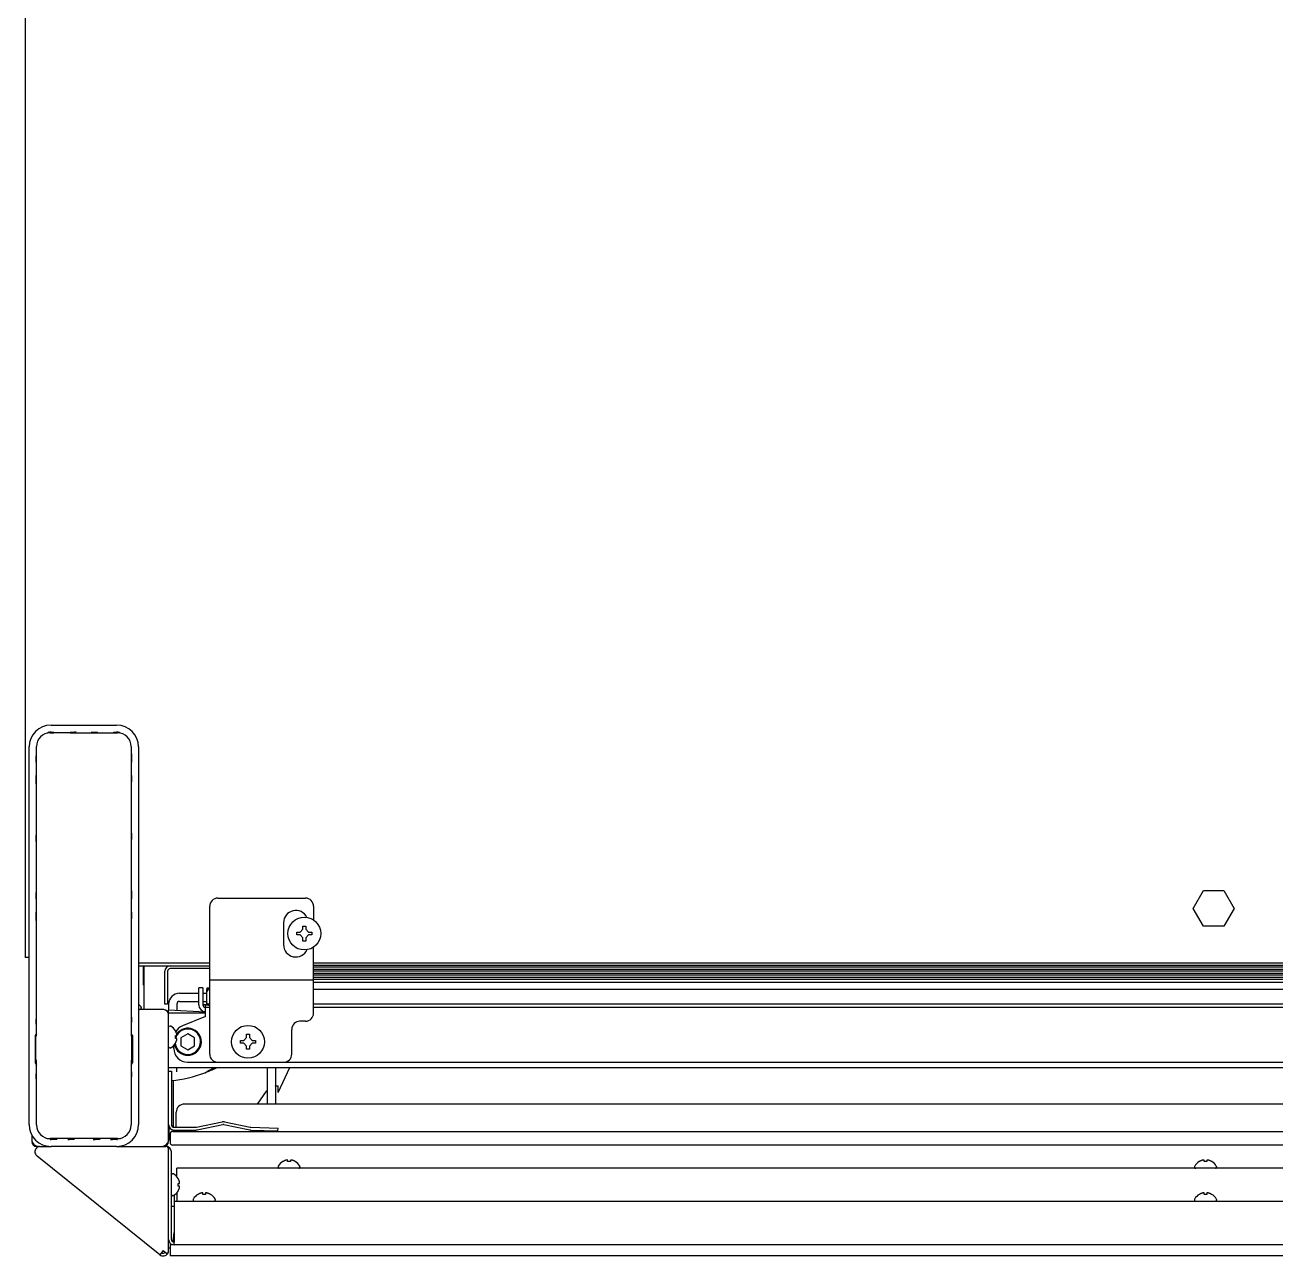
# Model space of a CAD drawing. Header units: millimetres. Extents: x 2355 to 9028, y 2010 to 7655.
# Drawn here: x 5882.7 to 6340, y 2030.2 to 2480.1 of the extents above; entities that cross this region are included whole.
import ezdxf

# ---------------------------------------------------------------- set-up
doc = ezdxf.new("R2010")
doc.units = ezdxf.units.MM
doc.header["$LTSCALE"] = 739.2
doc.layers.get('0').update_dxf_attribs({"linetype": 'CONTINUOUS'})
for name, color, linetype in [('ASSI', 7, 'CONTINUOUS'), ('CURVE', 7, 'CONTINUOUS'), ('GEOM', 7, 'CONTINUOUS')]:
    doc.layers.add(name, color=color, linetype=linetype)

msp = doc.modelspace()

# ---------------------------------------------------------------- linework, layer by layer
at = {"color": 7, "linetype": 'Continuous'}
for p, q in [((5892.22, 2221.71), (5893.22, 2221.71)), ((5892.89, 2221.71), (5892.89, 2221.41)), ((5893.22, 2221.71), (5893.22, 2221.43)), ((5899.22, 2221.43), (5899.22, 2221.71)), ((5899.22, 2221.71), (5900.78, 2221.71)), ((5899.56, 2221.71), (5899.56, 2221.41)), ((5907.67, 2221.71), (5909.22, 2221.71)), ((5908.89, 2221.71), (5908.89, 2221.41)), ((5909.22, 2221.43), (5909.22, 2221.71)), ((5909.22, 2221.43), (5915.22, 2221.43)), ((5915.22, 2221.43), (5915.22, 2221.71)), ((5915.22, 2221.71), (5916.22, 2221.71)), ((5915.56, 2221.71), (5915.56, 2221.41)), ((5886.78, 2210.67), (5886.78, 2213.05)), ((5921.66, 2213.05), (5921.66, 2210.67)), ((5886.78, 2203.5), (5886.78, 2205.88)), ((5921.66, 2205.88), (5921.66, 2203.5)), ((5886.78, 2182.47), (5886.78, 2184.08)), ((5921.66, 2184.08), (5921.66, 2182.47)), ((5886.78, 2160.67), (5886.78, 2163.05)), ((5921.66, 2163.05), (5921.66, 2160.67)), ((5886.78, 2153.5), (5886.78, 2155.88)), ((5921.66, 2155.88), (5921.66, 2153.5)), ((5983.26, 2148.58), (5984.32, 2149.64)), ((5984.32, 2150.83), (5985.32, 2150.83)), ((5984.32, 2149.64), (5984.32, 2150.83)), ((5985.32, 2150.83), (5985.32, 2149.64)), ((5985.32, 2149.64), (5986.38, 2148.58)), ((5982.07, 2148.58), (5983.26, 2148.58)), ((5982.07, 2147.58), (5982.07, 2148.58)), ((5983.26, 2147.58), (5982.07, 2147.58)), ((5984.32, 2146.52), (5983.26, 2147.58)), ((5984.32, 2145.33), (5984.32, 2146.52)), ((5985.32, 2145.33), (5984.32, 2145.33)), ((5986.38, 2147.58), (5985.32, 2146.52)), ((5985.32, 2146.52), (5985.32, 2145.33)), ((5986.38, 2148.58), (5987.57, 2148.58)), ((5987.57, 2147.58), (5986.38, 2147.58)), ((5987.57, 2148.58), (5987.57, 2147.58)), ((5988.22, 2136.55), (6679.61, 2136.55)), ((5988.22, 2135.93), (6679.69, 2135.93)), ((5988.22, 2135.06), (6680.59, 2135.06)), ((5988.22, 2134.45), (6679.5, 2134.45)), ((5988.22, 2133.57), (6680.4, 2133.57)), ((5988.22, 2132.96), (6679.31, 2132.96)), ((5988.22, 2132.09), (6680.21, 2132.09)), ((5988.22, 2131.47), (6679.12, 2131.47)), ((5988.22, 2130.28), (6681.47, 2130.28)), ((5925.22, 2120.78), (5925.22, 2121.07)), ((5935.12, 2119.08), (5948.72, 2119.08)), ((5935.22, 2072.08), (5935.22, 2118.48)), ((5886.78, 2115.72), (5886.78, 2116.83)), ((5921.66, 2116.83), (5921.66, 2115.72)), ((5937.67, 2112.58), (5937.7, 2112.58)), ((5937.67, 2110.78), (5938.22, 2110.78)), ((5938.22, 2109.78), (5937.67, 2109.78)), ((5937.7, 2107.98), (5937.67, 2107.98)), ((5938.23, 2109.71), (5938.22, 2109.78)), ((5938.23, 2110.85), (5938.23, 2110.87)), ((5961.47, 2109.03), (5962.66, 2109.03)), ((5961.47, 2108.03), (5961.47, 2109.03)), ((5962.66, 2108.03), (5961.47, 2108.03)), ((5962.66, 2109.03), (5963.72, 2110.09)), ((5963.72, 2106.97), (5962.66, 2108.03)), ((5963.72, 2111.28), (5964.72, 2111.28)), ((5963.72, 2110.09), (5963.72, 2111.28)), ((5964.72, 2111.28), (5964.72, 2110.09)), ((5964.72, 2110.09), (5965.78, 2109.03)), ((5965.78, 2108.03), (5964.72, 2106.97)), ((5965.78, 2109.03), (5966.97, 2109.03)), ((5966.97, 2108.03), (5965.78, 2108.03)), ((5966.97, 2109.03), (5966.97, 2108.03)), ((5963.72, 2105.78), (5963.72, 2106.97)), ((5964.72, 2105.78), (5963.72, 2105.78)), ((5964.72, 2106.97), (5964.72, 2105.78)), ((5935.22, 2099.08), (6693.22, 2099.08)), ((5886.78, 2095.72), (5886.78, 2096.83)), ((5921.66, 2096.83), (5921.66, 2095.72)), ((5935.22, 2097.78), (5936.22, 2097.78)), ((5948.43, 2097.2), (5948.51, 2097.24)), ((5948.51, 2097.24), (5949.48, 2097.78)), ((5949.48, 2097.78), (5949.51, 2097.79)), ((5949.51, 2097.79), (5949.52, 2097.8)), ((5949.51, 2097.79), (5949.51, 2097.79)), ((5949.51, 2097.79), (5949.51, 2097.79)), ((5949.54, 2097.74), (5949.62, 2097.78)), ((5949.54, 2097.74), (5949.59, 2097.65)), ((5949.7, 2097.71), (5949.59, 2097.65)), ((5949.59, 2097.65), (5949.59, 2097.65)), ((5949.62, 2097.78), (5949.8, 2097.88)), ((5937.22, 2076.28), (5941.22, 2076.28)), ((5965.19, 2076.28), (5975.19, 2075.94)), ((5975.19, 2075.94), (5975.22, 2076.94)), ((5885.22, 2072.78), (5885.22, 2072.08)), ((5893.78, 2072.84), (5892.66, 2072.84)), ((5900.13, 2072.84), (5899.02, 2072.84)), ((5909.43, 2072.84), (5908.32, 2072.84)), ((5915.78, 2072.84), (5914.67, 2072.84)), ((5887.02, 2070.28), (5887.72, 2070.28)), ((5976.92, 2064.72), (5976.92, 2064.75)), ((5978.29, 2065.28), (5978.22, 2065.27)), ((5978.72, 2064.72), (5978.72, 2065.27)), ((5979.72, 2065.27), (5979.72, 2064.72)), ((5980.15, 2065.28), (5980.13, 2065.28)), ((5981.52, 2064.75), (5981.52, 2064.72)), ((6311.92, 2064.72), (6311.92, 2064.75)), ((6313.29, 2065.28), (6313.22, 2065.27)), ((6313.72, 2064.72), (6313.72, 2065.27)), ((6314.72, 2065.27), (6314.72, 2064.72)), ((6315.15, 2065.28), (6315.13, 2065.28)), ((6316.52, 2064.75), (6316.52, 2064.72)), ((5938.67, 2058.58), (5938.7, 2058.58)), ((5938.67, 2056.78), (5939.22, 2056.78)), ((5939.22, 2055.78), (5938.67, 2055.78)), ((5938.7, 2053.98), (5938.67, 2053.98)), ((5939.23, 2055.71), (5939.22, 2055.78)), ((5939.23, 2056.85), (5939.23, 2056.87)), ((5947.29, 2053.28), (5947.22, 2053.27)), ((5947.72, 2052.72), (5947.72, 2053.27)), ((5948.72, 2053.27), (5948.72, 2052.72)), ((5949.15, 2053.28), (5949.13, 2053.28)), ((6313.29, 2053.28), (6313.22, 2053.27)), ((6313.72, 2052.72), (6313.72, 2053.27)), ((6314.72, 2053.27), (6314.72, 2052.72)), ((6315.15, 2053.28), (6315.13, 2053.28)), ((5945.92, 2052.72), (5945.92, 2052.75)), ((5950.52, 2052.75), (5950.52, 2052.72)), ((6311.92, 2052.72), (6311.92, 2052.75)), ((6316.52, 2052.75), (6316.52, 2052.72))]:
    msp.add_line(p, q, dxfattribs=at)
at = {"linetype": 'Continuous'}
for p, q in [((5936.22, 2097.78), (5936.22, 2078.28)), ((5937.22, 2077.28), (5941.22, 2077.28)), ((5965.23, 2077.28), (5975.22, 2076.94))]:
    msp.add_line(p, q, dxfattribs=at)
at = {"color": 7, "linetype": 'Continuous'}
for centre in [(5984.82, 2148.08), (5964.22, 2108.53)]:
    msp.add_circle(centre, 6, dxfattribs=at)
for centre, radius, start, end in [((5901.75, 2212.88), 13.68, 140.9836, 141.9484), ((5901.93, 2212.73), 13.92, 140.3505, 140.976), ((5892.22, 2216.28), 5.44, 90, 95.3662), ((5900.79, 2194.23), 27.48, 88.5682, 90.0359), ((5916.22, 2216.28), 5.44, 84.6338, 90), ((5906.51, 2212.73), 13.92, 39.024, 39.6495), ((5906.69, 2212.88), 13.68, 38.0516, 39.0164), ((5914.31, 2213.07), 27.53, 178.5693, 180.0355), ((5893.22, 2208.28), 6.37, 177.5262, 182.7291), ((5915.22, 2208.28), 6.37, 357.5262, 2.7291), ((5893.33, 2203.49), 28.33, 358.5903, 0.0146), ((5914.27, 2184.1), 27.48, 178.5682, 180.0359), ((5894.18, 2182.45), 27.48, 358.5682, 0.0359), ((5914.31, 2163.07), 27.53, 178.5694, 180.0354), ((5893.22, 2158.28), 6.37, 177.5262, 182.7291), ((5915.22, 2158.28), 6.37, 357.5262, 2.7291), ((5894.13, 2153.49), 27.53, 358.5694, 0.0354), ((5919.22, 2115.33), 8.45, 46.2253, 53.6806), ((5914.27, 2116.85), 27.48, 178.5682, 180.0359), ((5924.72, 2120.78), 0.5, 270, 360), ((5924.72, 2121.07), 0.5, 0, 46.2253), ((5933.42, 2118.48), 1.8, 0, 89.7245), ((5894.18, 2115.7), 27.48, 358.5682, 0.0359), ((5933.61, 2110.09), 4.75, 28.9687, 31.5341), ((5933.91, 2110.28), 3.79, 352.4013, 7.5987), ((5933.61, 2110.46), 4.75, 328.4659, 331.0313), ((5933.62, 2110.09), 4.75, 28.0074, 28.9684), ((5933.62, 2110.46), 4.75, 331.0316, 331.9926), ((5933.62, 2110.09), 4.75, 26.6813, 28.0074), ((5933.62, 2110.46), 4.75, 331.9926, 333.3187), ((5933.62, 2110.09), 4.74, 25.5402, 26.6812), ((5933.62, 2110.46), 4.74, 333.3188, 334.4598), ((5933.63, 2110.1), 4.74, 24.5722, 25.5402), ((5933.63, 2110.46), 4.74, 334.4598, 335.4278), ((5933.63, 2110.1), 4.73, 23.3175, 24.5722), ((5933.63, 2110.45), 4.73, 335.4278, 336.6825), ((5933.64, 2110.1), 4.73, 22.5474, 23.3174), ((5933.64, 2110.45), 4.73, 336.6826, 337.4526), ((5933.64, 2110.1), 4.72, 21.0025, 22.5476), ((5933.64, 2110.45), 4.72, 337.4524, 338.9975), ((5933.65, 2110.11), 4.72, 20.5181, 21.0023), ((5933.65, 2110.45), 4.72, 338.9977, 339.4819), ((5933.66, 2110.11), 4.7, 18.4656, 20.5187), ((5933.66, 2110.44), 4.7, 339.4813, 341.5344), ((5933.68, 2110.12), 4.68, 17.3773, 18.465), ((5933.68, 2110.44), 4.68, 341.535, 342.6227), ((5933.69, 2110.12), 4.67, 16.3949, 17.3772), ((5933.69, 2110.43), 4.67, 342.6228, 343.6051), ((5933.72, 2110.13), 4.64, 14.3176, 16.3964), ((5933.72, 2110.42), 4.64, 343.6036, 345.6824), ((5936.23, 2111.02), 2.01, 5.1401, 7.2744), ((5936.23, 2111.03), 2.01, 352.7259, 354.7415), ((5936.23, 2109.53), 2.01, 352.7256, 354.8598), ((5936.25, 2111.02), 1.98, 4.2856, 5.1372), ((5936.26, 2111.02), 1.97, 3.0233, 4.286), ((5936.27, 2111.03), 1.96, 1.9964, 3.0228), ((5936.28, 2111.03), 1.95, 0.9261, 1.9964), ((5936.28, 2111.03), 1.95, 358.8459, 0.9258), ((5936.28, 2111.03), 1.96, 357.6233, 358.8455), ((5936.27, 2111.03), 1.96, 356.7841, 357.6235), ((5936.26, 2111.03), 1.97, 355.3984, 356.7833), ((5936.25, 2109.52), 1.98, 4.6009, 5.2558), ((5936.26, 2109.52), 1.97, 3.2166, 4.6016), ((5936.27, 2109.53), 1.96, 2.3765, 3.2159), ((5936.28, 2109.53), 1.95, 1.1544, 2.3767), ((5936.28, 2109.53), 1.95, 359.0741, 1.1541), ((5936.28, 2109.53), 1.95, 358.0037, 359.0738), ((5936.27, 2109.53), 1.96, 356.9771, 358.0037), ((5936.26, 2109.53), 1.97, 355.714, 356.9767), ((5936.25, 2109.53), 1.98, 354.8627, 355.7144), ((5942.22, 2108.53), 5.5, 195.474, 200.7692), ((5759.14, 2442.18), 393.5, 298.9345, 299.3159), ((5931.22, 2143.08), 49, 292.0345, 296.0015), ((5843.16, 2295.79), 224.92, 298.2726, 298.9989), ((5841.68, 2298.6), 227.99, 298.3105, 298.9368), ((5914.27, 2096.85), 27.48, 178.5682, 180.0359), ((5894.18, 2095.7), 27.48, 358.5682, 0.0359), ((5931.22, 2143.08), 49, 275.864, 290.5685), ((5931.22, 2143.08), 48.9, 291.4457, 292.0112), ((5937.22, 2078.28), 2, 180, 270), ((5887.02, 2072.08), 1.8, 180, 270), ((5892.29, 2077.42), 4.58, 265.7145, 269.1103), ((5899, 2100.32), 27.48, 268.5682, 270.0359), ((5908.3, 2100.32), 27.48, 268.5682, 270.0359), ((5914.65, 2100.32), 27.48, 268.5682, 270.0359), ((5916.15, 2077.42), 4.58, 270.8889, 274.2863), ((5933.42, 2072.08), 1.8, 270, 360), ((5979.42, 2060.66), 4.8, 121.3727, 149.6988), ((5979.41, 2060.67), 4.75, 118.9687, 121.5341), ((5979.41, 2060.67), 4.75, 118.0074, 118.9684), ((5979.41, 2060.67), 4.75, 116.6813, 118.0074), ((5979.4, 2060.68), 4.74, 115.5402, 116.6812), ((5979.4, 2060.68), 4.74, 114.5722, 115.5402), ((5979.4, 2060.69), 4.73, 113.3175, 114.5722), ((5979.4, 2060.69), 4.73, 112.5474, 113.3174), ((5979.39, 2060.7), 4.72, 111.0025, 112.5476), ((5979.39, 2060.7), 4.72, 110.5181, 111.0023), ((5979.39, 2060.71), 4.7, 108.4656, 110.5187), ((5979.38, 2060.73), 4.68, 107.3773, 108.465), ((5979.38, 2060.75), 4.67, 106.3949, 107.3772), ((5979.37, 2060.78), 4.64, 104.3176, 106.3964), ((5978.47, 2063.3), 1.98, 94.6009, 95.2558), ((5978.47, 2063.31), 1.97, 93.2166, 94.6016), ((5978.47, 2063.33), 1.96, 92.3765, 93.2159), ((5978.47, 2063.33), 1.95, 91.1544, 92.3767), ((5978.47, 2063.34), 1.95, 89.0741, 91.1541), ((5978.47, 2063.33), 1.95, 88.0037, 89.0738), ((5978.47, 2063.33), 1.96, 86.9771, 88.0037), ((5978.47, 2063.32), 1.97, 85.714, 86.9767), ((5978.47, 2063.31), 1.98, 84.8627, 85.7144), ((5978.47, 2063.28), 2.01, 82.7256, 84.8598), ((5979.22, 2060.96), 3.8, 82.4351, 97.5649), ((5979.98, 2063.28), 2.01, 95.1401, 97.2744), ((5979.97, 2063.31), 1.98, 94.2856, 95.1372), ((5979.97, 2063.32), 1.97, 93.0233, 94.286), ((5979.97, 2063.33), 1.96, 91.9964, 93.0228), ((5979.97, 2063.33), 1.95, 90.9261, 91.9964), ((5979.97, 2063.34), 1.95, 88.8459, 90.9258), ((5979.97, 2063.33), 1.96, 87.6233, 88.8455), ((5979.97, 2063.33), 1.96, 86.7841, 87.6235), ((5979.97, 2063.31), 1.97, 85.3984, 86.7833), ((5979.97, 2063.28), 2.01, 82.7259, 84.7415), ((5979.08, 2060.78), 4.64, 73.6036, 75.6824), ((5979.07, 2060.75), 4.67, 72.6228, 73.6051), ((5979.06, 2060.73), 4.68, 71.535, 72.6227), ((5979.06, 2060.71), 4.7, 69.4813, 71.5344), ((5979.05, 2060.7), 4.72, 68.9977, 69.4819), ((5979.05, 2060.7), 4.72, 67.4524, 68.9975), ((5979.05, 2060.69), 4.73, 66.6826, 67.4526), ((5979.04, 2060.69), 4.73, 65.4278, 66.6825), ((5979.04, 2060.68), 4.74, 64.4598, 65.4278), ((5979.04, 2060.68), 4.74, 63.3188, 64.4598), ((5979.04, 2060.67), 4.75, 61.9926, 63.3187), ((5979.04, 2060.67), 4.75, 61.0316, 61.9926), ((5979.04, 2060.67), 4.75, 58.4659, 61.0313), ((5979.02, 2060.66), 4.8, 30.3012, 58.6273), ((6314.42, 2060.66), 4.8, 121.3727, 149.6988), ((6314.41, 2060.67), 4.75, 118.9687, 121.5341), ((6314.41, 2060.67), 4.75, 118.0074, 118.9684), ((6314.41, 2060.67), 4.75, 116.6813, 118.0074), ((6314.4, 2060.68), 4.74, 115.5402, 116.6812), ((6314.4, 2060.68), 4.74, 114.5722, 115.5402), ((6314.4, 2060.69), 4.73, 113.3175, 114.5722), ((6314.4, 2060.69), 4.73, 112.5474, 113.3174), ((6314.39, 2060.7), 4.72, 111.0025, 112.5476), ((6314.39, 2060.7), 4.72, 110.5181, 111.0023), ((6314.39, 2060.71), 4.7, 108.4656, 110.5187), ((6314.38, 2060.73), 4.68, 107.3773, 108.465), ((6314.38, 2060.75), 4.67, 106.3949, 107.3772), ((6314.37, 2060.78), 4.64, 104.3176, 106.3964), ((6313.47, 2063.3), 1.98, 94.6009, 95.2558), ((6313.47, 2063.31), 1.97, 93.2166, 94.6016), ((6313.47, 2063.33), 1.96, 92.3765, 93.2159), ((6313.47, 2063.33), 1.95, 91.1544, 92.3767), ((6313.47, 2063.34), 1.95, 89.0741, 91.1541), ((6313.47, 2063.33), 1.95, 88.0037, 89.0738), ((6313.47, 2063.33), 1.96, 86.9771, 88.0037), ((6313.47, 2063.32), 1.97, 85.714, 86.9767), ((6313.47, 2063.31), 1.98, 84.8627, 85.7144), ((6313.47, 2063.28), 2.01, 82.7256, 84.8598), ((6314.22, 2060.96), 3.8, 82.4351, 97.5649), ((6314.98, 2063.28), 2.01, 95.1401, 97.2744), ((6314.97, 2063.31), 1.98, 94.2856, 95.1372), ((6314.97, 2063.32), 1.97, 93.0233, 94.286), ((6314.97, 2063.33), 1.96, 91.9964, 93.0228), ((6314.97, 2063.33), 1.95, 90.9261, 91.9964), ((6314.97, 2063.34), 1.95, 88.8459, 90.9258), ((6314.97, 2063.33), 1.96, 87.6233, 88.8455), ((6314.97, 2063.33), 1.96, 86.7841, 87.6235), ((6314.97, 2063.31), 1.97, 85.3984, 86.7833), ((6314.97, 2063.28), 2.01, 82.7259, 84.7415), ((6314.08, 2060.78), 4.64, 73.6036, 75.6824), ((6314.07, 2060.75), 4.67, 72.6228, 73.6051), ((6314.06, 2060.73), 4.68, 71.535, 72.6227), ((6314.06, 2060.71), 4.7, 69.4813, 71.5344), ((6314.05, 2060.7), 4.72, 68.9977, 69.4819), ((6314.05, 2060.7), 4.72, 67.4524, 68.9975), ((6314.05, 2060.69), 4.73, 66.6826, 67.4526), ((6314.04, 2060.69), 4.73, 65.4278, 66.6825), ((6314.04, 2060.68), 4.74, 64.4598, 65.4278), ((6314.04, 2060.68), 4.74, 63.3188, 64.4598), ((6314.04, 2060.67), 4.75, 61.9926, 63.3187), ((6314.04, 2060.67), 4.75, 61.0316, 61.9926), ((6314.04, 2060.67), 4.75, 58.4659, 61.0313), ((6314.02, 2060.66), 4.8, 30.3012, 58.6273), ((5934.61, 2056.09), 4.75, 28.9687, 31.5341), ((5934.62, 2056.09), 4.75, 28.0074, 28.9684), ((5934.62, 2056.09), 4.75, 26.6813, 28.0074), ((5934.62, 2056.09), 4.74, 25.5402, 26.6812), ((5934.63, 2056.1), 4.74, 24.5722, 25.5402), ((5934.63, 2056.1), 4.73, 23.3175, 24.5722), ((5934.64, 2056.1), 4.73, 22.5474, 23.3174), ((5934.64, 2056.1), 4.72, 21.0025, 22.5476), ((5934.65, 2056.11), 4.72, 20.5181, 21.0023), ((5934.66, 2056.11), 4.7, 18.4656, 20.5187), ((5934.91, 2056.27), 3.79, 5.0778, 7.5988), ((5934.91, 2056.28), 3.79, 352.4012, 354.9222), ((5934.61, 2056.46), 4.75, 328.4659, 331.0313), ((5934.92, 2056.28), 3.78, 2.5427, 5.0772), ((5934.92, 2056.28), 3.78, 354.9228, 357.4573), ((5934.93, 2056.28), 3.77, 357.4579, 2.5421), ((5934.62, 2056.46), 4.75, 331.0316, 331.9926), ((5934.62, 2056.46), 4.75, 331.9926, 333.3187), ((5934.62, 2056.46), 4.74, 333.3188, 334.4598), ((5934.63, 2056.46), 4.74, 334.4598, 335.4278), ((5934.63, 2056.45), 4.73, 335.4278, 336.6825), ((5934.64, 2056.45), 4.73, 336.6826, 337.4526), ((5934.64, 2056.45), 4.72, 337.4524, 338.9975), ((5934.65, 2056.45), 4.72, 338.9977, 339.4819), ((5934.66, 2056.44), 4.7, 339.4813, 341.5344), ((5934.68, 2056.12), 4.68, 17.3773, 18.465), ((5934.68, 2056.44), 4.68, 341.535, 342.6227), ((5934.69, 2056.12), 4.67, 16.3949, 17.3772), ((5934.69, 2056.43), 4.67, 342.6228, 343.6051), ((5934.72, 2056.13), 4.64, 14.3176, 16.3964), ((5934.72, 2056.42), 4.64, 343.6036, 345.6824), ((5937.23, 2057.02), 2.01, 5.1401, 7.2744), ((5937.23, 2057.03), 2.01, 352.7259, 354.7415), ((5937.23, 2055.53), 2.01, 352.7256, 354.8598), ((5937.25, 2057.02), 1.98, 4.2856, 5.1372), ((5937.26, 2057.02), 1.97, 3.0233, 4.286), ((5937.27, 2057.03), 1.96, 1.9964, 3.0228), ((5937.28, 2057.03), 1.95, 0.9261, 1.9964), ((5937.28, 2057.03), 1.95, 358.8459, 0.9258), ((5937.28, 2057.03), 1.96, 357.6233, 358.8455), ((5937.27, 2057.03), 1.96, 356.7841, 357.6235), ((5937.26, 2057.03), 1.97, 355.3984, 356.7833), ((5937.25, 2055.52), 1.98, 4.6009, 5.2558), ((5937.26, 2055.52), 1.97, 3.2166, 4.6016), ((5937.27, 2055.53), 1.96, 2.3765, 3.2159), ((5937.28, 2055.53), 1.95, 1.1544, 2.3767), ((5937.28, 2055.53), 1.95, 359.0741, 1.1541), ((5937.28, 2055.53), 1.95, 358.0037, 359.0738), ((5937.27, 2055.53), 1.96, 356.9771, 358.0037), ((5937.26, 2055.53), 1.97, 355.714, 356.9767), ((5937.25, 2055.53), 1.98, 354.8627, 355.7144), ((5948.4, 2048.69), 4.73, 112.5474, 113.3174), ((5948.39, 2048.7), 4.72, 111.0025, 112.5476), ((5948.39, 2048.7), 4.72, 110.5181, 111.0023), ((5948.39, 2048.71), 4.7, 108.4656, 110.5187), ((5948.38, 2048.73), 4.68, 107.3773, 108.465), ((5948.38, 2048.75), 4.67, 106.3949, 107.3772), ((5948.37, 2048.78), 4.64, 104.3176, 106.3964), ((5947.47, 2051.3), 1.98, 94.6009, 95.2558), ((5947.47, 2051.31), 1.97, 93.2166, 94.6016), ((5947.47, 2051.33), 1.96, 92.3765, 93.2159), ((5947.47, 2051.33), 1.95, 91.1544, 92.3767), ((5947.47, 2051.34), 1.95, 89.0741, 91.1541), ((5947.47, 2051.33), 1.95, 88.0037, 89.0738), ((5947.47, 2051.33), 1.96, 86.9771, 88.0037), ((5947.47, 2051.32), 1.97, 85.714, 86.9767), ((5947.47, 2051.31), 1.98, 84.8627, 85.7144), ((5947.47, 2051.28), 2.01, 82.7256, 84.8598), ((5948.98, 2051.28), 2.01, 95.1401, 97.2744), ((5948.97, 2051.31), 1.98, 94.2856, 95.1372), ((5948.97, 2051.32), 1.97, 93.0233, 94.286), ((5948.97, 2051.33), 1.96, 91.9964, 93.0228), ((5948.97, 2051.33), 1.95, 90.9261, 91.9964), ((5948.97, 2051.34), 1.95, 88.8459, 90.9258), ((5948.97, 2051.33), 1.96, 87.6233, 88.8455), ((5948.97, 2051.33), 1.96, 86.7841, 87.6235), ((5948.97, 2051.31), 1.97, 85.3984, 86.7833), ((5948.97, 2051.28), 2.01, 82.7259, 84.7415), ((5948.08, 2048.78), 4.64, 73.6036, 75.6824), ((5948.07, 2048.75), 4.67, 72.6228, 73.6051), ((5948.06, 2048.73), 4.68, 71.535, 72.6227), ((5948.06, 2048.71), 4.7, 69.4813, 71.5344), ((5948.05, 2048.7), 4.72, 68.9977, 69.4819), ((5948.05, 2048.7), 4.72, 67.4524, 68.9975), ((5948.05, 2048.69), 4.73, 66.6826, 67.4526), ((6314.4, 2048.69), 4.73, 112.5474, 113.3174), ((6314.39, 2048.7), 4.72, 111.0025, 112.5476), ((6314.39, 2048.7), 4.72, 110.5181, 111.0023), ((6314.39, 2048.71), 4.7, 108.4656, 110.5187), ((6314.38, 2048.73), 4.68, 107.3773, 108.465), ((6314.38, 2048.75), 4.67, 106.3949, 107.3772), ((6314.37, 2048.78), 4.64, 104.3176, 106.3964), ((6313.47, 2051.3), 1.98, 94.6009, 95.2558), ((6313.47, 2051.31), 1.97, 93.2166, 94.6016), ((6313.47, 2051.33), 1.96, 92.3765, 93.2159), ((6313.47, 2051.33), 1.95, 91.1544, 92.3767), ((6313.47, 2051.34), 1.95, 89.0741, 91.1541), ((6313.47, 2051.33), 1.95, 88.0037, 89.0738), ((6313.47, 2051.33), 1.96, 86.9771, 88.0037), ((6313.47, 2051.32), 1.97, 85.714, 86.9767), ((6313.47, 2051.31), 1.98, 84.8627, 85.7144), ((6313.47, 2051.28), 2.01, 82.7256, 84.8598), ((6314.98, 2051.28), 2.01, 95.1401, 97.2744), ((6314.97, 2051.31), 1.98, 94.2856, 95.1372), ((6314.97, 2051.32), 1.97, 93.0233, 94.286), ((6314.97, 2051.33), 1.96, 91.9964, 93.0228), ((6314.97, 2051.33), 1.95, 90.9261, 91.9964), ((6314.97, 2051.34), 1.95, 88.8459, 90.9258), ((6314.97, 2051.33), 1.96, 87.6233, 88.8455), ((6314.97, 2051.33), 1.96, 86.7841, 87.6235), ((6314.97, 2051.31), 1.97, 85.3984, 86.7833), ((6314.97, 2051.28), 2.01, 82.7259, 84.7415), ((6314.08, 2048.78), 4.64, 73.6036, 75.6824), ((6314.07, 2048.75), 4.67, 72.6228, 73.6051), ((6314.06, 2048.73), 4.68, 71.535, 72.6227), ((6314.06, 2048.71), 4.7, 69.4813, 71.5344), ((6314.05, 2048.7), 4.72, 68.9977, 69.4819), ((6314.05, 2048.7), 4.72, 67.4524, 68.9975), ((6314.05, 2048.69), 4.73, 66.6826, 67.4526), ((5948.42, 2048.66), 4.8, 121.3727, 149.6988), ((5948.41, 2048.67), 4.75, 118.9687, 121.5341), ((5948.41, 2048.67), 4.75, 118.0074, 118.9684), ((5948.41, 2048.67), 4.75, 116.6813, 118.0074), ((5948.4, 2048.68), 4.74, 115.5402, 116.6812), ((5948.4, 2048.68), 4.74, 114.5722, 115.5402), ((5948.4, 2048.69), 4.73, 113.3175, 114.5722), ((5948.22, 2048.96), 3.8, 82.4351, 97.5649), ((5948.04, 2048.69), 4.73, 65.4278, 66.6825), ((5948.04, 2048.68), 4.74, 64.4598, 65.4278), ((5948.04, 2048.68), 4.74, 63.3188, 64.4598), ((5948.04, 2048.67), 4.75, 61.9926, 63.3187), ((5948.04, 2048.67), 4.75, 61.0316, 61.9926), ((5948.04, 2048.67), 4.75, 58.4659, 61.0313), ((5948.02, 2048.66), 4.8, 30.3012, 58.6273), ((6314.42, 2048.66), 4.8, 121.3727, 149.6988), ((6314.41, 2048.67), 4.75, 118.9687, 121.5341), ((6314.41, 2048.67), 4.75, 118.0074, 118.9684), ((6314.41, 2048.67), 4.75, 116.6813, 118.0074), ((6314.4, 2048.68), 4.74, 115.5402, 116.6812), ((6314.4, 2048.68), 4.74, 114.5722, 115.5402), ((6314.4, 2048.69), 4.73, 113.3175, 114.5722), ((6314.22, 2048.96), 3.8, 82.4351, 97.5649), ((6314.04, 2048.69), 4.73, 65.4278, 66.6825), ((6314.04, 2048.68), 4.74, 64.4598, 65.4278), ((6314.04, 2048.68), 4.74, 63.3188, 64.4598), ((6314.04, 2048.67), 4.75, 61.9926, 63.3187), ((6314.04, 2048.67), 4.75, 61.0316, 61.9926), ((6314.04, 2048.67), 4.75, 58.4659, 61.0313), ((6314.02, 2048.66), 4.8, 30.3012, 58.6273)]:
    msp.add_arc(centre, radius, start, end, dxfattribs=at)
at = {"linetype": 'Continuous'}
msp.add_arc((5937.22, 2078.28), 1, 180, 270, dxfattribs=at)
at = {"color": 7, "linetype": 'Continuous'}
for points, knots in [([(5891.21, 2221.61), (5891.25, 2221.65), (5891.45, 2221.63), (5891.6, 2221.68), (5891.71, 2221.69)], [0, 0, 0, 0, 0.303001, 1, 1, 1, 1]), ([(5906.96, 2221.71), (5907.01, 2221.71), (5907.24, 2221.71), (5907.48, 2221.71), (5907.67, 2221.71)], [0, 0, 0, 0, 0.190121, 1, 1, 1, 1]), ([(5916.73, 2221.69), (5916.85, 2221.68), (5917, 2221.63), (5917.2, 2221.65), (5917.23, 2221.61)], [0, 0, 0, 0, 0.696999, 1, 1, 1, 1]), ([(5921.65, 2213.75), (5921.65, 2213.71), (5921.66, 2213.48), (5921.66, 2213.24), (5921.66, 2213.05)], [0, 0, 0, 0, 0.186269, 1, 1, 1, 1]), ([(5886.79, 2202.8), (5886.79, 2202.84), (5886.78, 2203.08), (5886.78, 2203.31), (5886.78, 2203.5)], [0, 0, 0, 0, 0.190318, 1, 1, 1, 1]), ([(5886.79, 2181.77), (5886.79, 2181.81), (5886.78, 2182.05), (5886.78, 2182.28), (5886.78, 2182.47)], [0, 0, 0, 0, 0.190122, 1, 1, 1, 1]), ([(5921.65, 2184.78), (5921.65, 2184.74), (5921.66, 2184.51), (5921.66, 2184.27), (5921.66, 2184.08)], [0, 0, 0, 0, 0.190128, 1, 1, 1, 1]), ([(5921.65, 2163.75), (5921.65, 2163.71), (5921.66, 2163.47), (5921.66, 2163.24), (5921.66, 2163.05)], [0, 0, 0, 0, 0.189154, 1, 1, 1, 1]), ([(5886.79, 2152.8), (5886.79, 2152.84), (5886.78, 2153.08), (5886.78, 2153.31), (5886.78, 2153.5)], [0, 0, 0, 0, 0.190309, 1, 1, 1, 1]), ([(5921.65, 2117.53), (5921.65, 2117.49), (5921.66, 2117.26), (5921.66, 2117.02), (5921.66, 2116.83)], [0, 0, 0, 0, 0.190122, 1, 1, 1, 1]), ([(5886.79, 2115.02), (5886.79, 2115.06), (5886.78, 2115.3), (5886.78, 2115.53), (5886.78, 2115.72)], [0, 0, 0, 0, 0.190128, 1, 1, 1, 1]), ([(5886.79, 2095.02), (5886.79, 2095.06), (5886.78, 2095.3), (5886.78, 2095.53), (5886.78, 2095.72)], [0, 0, 0, 0, 0.190122, 1, 1, 1, 1]), ([(5921.65, 2097.53), (5921.65, 2097.49), (5921.66, 2097.26), (5921.66, 2097.02), (5921.66, 2096.83)], [0, 0, 0, 0, 0.190122, 1, 1, 1, 1]), ([(5892.66, 2072.84), (5892.56, 2072.84), (5892.43, 2072.84), (5892.3, 2072.84), (5892.28, 2072.84)], [0, 0, 0, 0, 0.837823, 1, 1, 1, 1]), ([(5894.48, 2072.85), (5894.44, 2072.84), (5894.2, 2072.84), (5893.97, 2072.84), (5893.78, 2072.84)], [0, 0, 0, 0, 0.190121, 1, 1, 1, 1]), ([(5900.83, 2072.85), (5900.79, 2072.84), (5900.55, 2072.84), (5900.32, 2072.84), (5900.13, 2072.84)], [0, 0, 0, 0, 0.190121, 1, 1, 1, 1]), ([(5910.13, 2072.85), (5910.09, 2072.84), (5909.85, 2072.84), (5909.62, 2072.84), (5909.43, 2072.84)], [0, 0, 0, 0, 0.190121, 1, 1, 1, 1])]:
    msp.add_open_spline(points, degree=3, knots=knots, dxfattribs=at)
for points in [[(5886.78, 2210.67), (5886.78, 2209.87), (5886.79, 2209.07), (5886.79, 2208.28)], [(5921.66, 2208.28), (5921.66, 2209.07), (5921.66, 2209.87), (5921.66, 2210.67)], [(5886.79, 2208.28), (5886.79, 2207.48), (5886.78, 2206.68), (5886.78, 2205.88)], [(5921.66, 2205.88), (5921.66, 2206.68), (5921.66, 2207.48), (5921.66, 2208.28)], [(5886.78, 2160.67), (5886.78, 2159.87), (5886.79, 2159.07), (5886.79, 2158.28)], [(5886.79, 2158.28), (5886.79, 2157.48), (5886.78, 2156.68), (5886.78, 2155.88)], [(5921.66, 2158.28), (5921.66, 2159.07), (5921.66, 2159.87), (5921.66, 2160.67)], [(5921.66, 2155.88), (5921.66, 2156.68), (5921.66, 2157.48), (5921.66, 2158.28)], [(5916.22, 2072.84), (5916.09, 2072.84), (5915.97, 2072.84), (5915.84, 2072.84)]]:
    msp.add_open_spline(points, degree=3, dxfattribs=at)
at = {"layer": 'ASSI', "linetype": 'Continuous'}
for p, q in [((6309.72, 2157.28), (6313.47, 2163.78)), ((6313.47, 2163.78), (6320.97, 2163.78)), ((6320.97, 2163.78), (6324.73, 2157.28)), ((6313.47, 2150.78), (6309.72, 2157.28)), ((6324.73, 2157.28), (6320.97, 2150.78)), ((6320.97, 2150.78), (6313.47, 2150.78))]:
    msp.add_line(p, q, dxfattribs=at)
at = {"layer": 'ASSI', "color": 7, "linetype": 'Continuous'}
for p, q in [((5925.22, 2121.07), (5925.22, 2120.78)), ((5935.82, 2114.28), (5935.62, 2114.28)), ((5935.82, 2106.28), (5935.62, 2106.28)), ((5975.22, 2062.88), (5975.22, 2062.68)), ((5983.22, 2062.88), (5983.22, 2062.68)), ((6310.22, 2062.88), (6310.22, 2062.68)), ((6318.22, 2062.88), (6318.22, 2062.68)), ((5936.82, 2060.28), (5936.62, 2060.28)), ((5936.82, 2052.28), (5936.62, 2052.28)), ((5944.22, 2050.88), (5944.22, 2050.68)), ((5952.22, 2050.88), (5952.22, 2050.68)), ((6310.22, 2050.88), (6310.22, 2050.68)), ((6318.22, 2050.88), (6318.22, 2050.68))]:
    msp.add_line(p, q, dxfattribs=at)
for centre, radius, start, end in [((5919.22, 2115.33), 8.45, 46.2253, 53.5292), ((5935.62, 2113.88), 0.4, 90, 180), ((5935.82, 2113.88), 0.4, 59.6988, 90), ((5933.6, 2110.08), 4.8, 31.4579, 59.6988), ((5933.6, 2110.47), 4.8, 300.3012, 328.5421), ((5935.62, 2106.68), 0.4, 180, 270), ((5935.82, 2106.68), 0.4, 270, 300.3012), ((5975.62, 2062.88), 0.4, 149.6988, 180), ((5975.62, 2062.68), 0.4, 180, 270), ((5979.42, 2060.66), 4.8, 121.3727, 149.6988), ((5979.02, 2060.66), 4.8, 30.3012, 58.6273), ((5982.82, 2062.68), 0.4, 270, 360), ((5982.82, 2062.88), 0.4, 0, 30.3012), ((6310.62, 2062.88), 0.4, 149.6988, 180), ((6310.62, 2062.68), 0.4, 180, 270), ((6314.42, 2060.66), 4.8, 121.3727, 149.6988), ((6314.02, 2060.66), 4.8, 30.3012, 58.6273), ((6317.82, 2062.68), 0.4, 270, 360), ((6317.82, 2062.88), 0.4, 0, 30.3012), ((5936.62, 2059.88), 0.4, 90, 180), ((5936.82, 2059.88), 0.4, 59.6988, 90), ((5934.6, 2056.08), 4.8, 31.4579, 59.6988), ((5934.6, 2056.47), 4.8, 300.3012, 328.5421), ((5936.62, 2052.68), 0.4, 180, 270), ((5936.82, 2052.68), 0.4, 270, 300.3012), ((5944.62, 2050.88), 0.4, 149.6988, 180), ((5944.62, 2050.68), 0.4, 180, 270), ((5948.42, 2048.66), 4.8, 121.3727, 149.6988), ((5948.02, 2048.66), 4.8, 30.3012, 58.6273), ((5951.82, 2050.68), 0.4, 270, 360), ((5951.82, 2050.88), 0.4, 0, 30.3012), ((6310.62, 2050.88), 0.4, 149.6988, 180), ((6310.62, 2050.68), 0.4, 180, 270), ((6314.42, 2048.66), 4.8, 121.3727, 149.6988), ((6314.02, 2048.66), 4.8, 30.3012, 58.6273), ((6317.82, 2050.68), 0.4, 270, 360), ((6317.82, 2050.88), 0.4, 0, 30.3012)]:
    msp.add_arc(centre, radius, start, end, dxfattribs=at)
at = {"layer": 'CURVE', "color": 40, "linetype": 'Continuous'}
msp.add_line((5948.72, 2122.08), (5948.01, 2122.08), dxfattribs=at)
at = {"layer": 'GEOM', "linetype": 'Continuous'}
for p, q in [((5882.72, 3153.68), (5882.72, 2139.28)), ((5953.22, 2161.03), (5985.22, 2161.03)), ((5950.22, 2104.03), (5950.22, 2158.03)), ((5988.22, 2158.03), (5988.22, 2152.98)), ((5977.22, 2152.03), (5977.22, 2144.03)), ((5988.22, 2119.03), (5988.22, 2143.17)), ((5884.22, 2139.28), (5882.72, 2139.28)), ((5950.22, 2137.28), (5924.22, 2137.28)), ((5924.22, 2136.28), (5950.22, 2136.28)), ((6693.22, 2137.28), (5988.22, 2137.28)), ((5933.82, 2122.28), (5933.82, 2134.28)), ((5988.22, 2131.03), (5950.22, 2131.03)), ((5939.22, 2126.28), (5946.22, 2126.28)), ((5947.72, 2128.28), (5947.72, 2122.08)), ((5947.72, 2126.28), (5949.22, 2126.28)), ((5935.22, 2122.28), (5935.22, 2120.08)), ((5948.72, 2122.08), (5949.51, 2122.08)), ((5948.72, 2117.78), (5940.24, 2114.34)), ((5950.22, 2121.08), (5948.72, 2121.08)), ((5948.72, 2117.78), (5948.72, 2121.08)), ((6679.72, 2121.08), (5988.22, 2121.08)), ((5980.22, 2104.03), (5980.22, 2113.03)), ((5985.22, 2116.03), (5983.22, 2116.03)), ((5937.12, 2106.08), (5937.12, 2107.24)), ((5942.12, 2101.08), (5952.78, 2101.08)), ((5953.22, 2101.03), (5977.22, 2101.03)), ((5971.22, 2099.08), (5971.22, 2085.7)), ((5977.67, 2101.08), (6686.32, 2101.08)), ((5967.68, 2085.78), (5971.04, 2090.53)), ((6645.04, 2085.78), (5940.97, 2085.78)), ((5937.97, 2077.28), (5937.97, 2082.78)), ((5935.47, 2073.28), (5935.47, 2077.36)), ((5937.97, 2075.78), (5937.97, 2076.28)), ((5941.22, 2077.28), (5945.19, 2077.28)), ((5945.4, 2077.3), (5954.79, 2079.23)), ((5955.59, 2079.23), (5965.06, 2077.3)), ((5888.05, 2070.28), (5892.22, 2070.28)), ((5916.22, 2070.28), (5934.2, 2070.28)), ((5935.2, 2031.98), (5935.2, 2069.28)), ((5931.97, 2030.69), (5887.15, 2066.72)), ((5937.22, 2050.28), (6691.22, 2050.28)), ((5937.22, 2050.28), (5937.22, 2035.28)), ((5933.22, 2032.25), (5931.97, 2030.69)), ((5933.22, 2032.25), (5934.53, 2031.2))]:
    msp.add_line(p, q, dxfattribs=at)
at = {"layer": 'GEOM', "color": 7, "linetype": 'Continuous'}
for p, q in [((5892.22, 2224.28), (5916.22, 2224.28)), ((5891.87, 2221.41), (5893.22, 2221.41)), ((5899.22, 2221.43), (5893.22, 2221.43)), ((5899.23, 2221.41), (5909.22, 2221.41)), ((5915.23, 2221.41), (5916.57, 2221.41)), ((5884.22, 2078.28), (5884.22, 2216.28)), ((5886.89, 2110.7), (5886.89, 2216.43)), ((5921.56, 2216.43), (5921.56, 2110.7)), ((5924.22, 2216.28), (5924.22, 2078.28)), ((5925.92, 2136.28), (5925.92, 2129.17)), ((5926.22, 2120.27), (5926.22, 2136.28)), ((5934.82, 2134.28), (5934.82, 2122.28)), ((5950.22, 2135.28), (5935.82, 2135.28)), ((5947.72, 2128.28), (5946.22, 2128.28)), ((5946.22, 2122.08), (5946.22, 2128.28)), ((5950.22, 2128.08), (5949.22, 2128.08)), ((5949.22, 2128.08), (5949.22, 2127.58)), ((5949.62, 2127.58), (5949.22, 2127.58)), ((5949.22, 2126.88), (5949.22, 2127.58)), ((5949.22, 2122.08), (5949.22, 2126.78)), ((5988.22, 2127.78), (6678.22, 2127.78)), ((5934.82, 2122.28), (5933.82, 2122.28)), ((5938.22, 2122.28), (5938.22, 2119.92)), ((5939.22, 2123.28), (5946.22, 2123.28)), ((5947.72, 2123.28), (5949.22, 2123.28)), ((5948.72, 2121.08), (5948.72, 2122.08)), ((5950.22, 2122.28), (5949.36, 2122.28)), ((6679.09, 2122.28), (5988.22, 2122.28)), ((5933.43, 2120.27), (5924.22, 2120.27)), ((5935.19, 2072.77), (5935.19, 2118.53)), ((5948.71, 2119.37), (5935.22, 2120.08)), ((5935.22, 2119.08), (5935.22, 2120.08)), ((5886.47, 2110.78), (5886.89, 2110.78)), ((5886.47, 2110.78), (5886.47, 2100.78)), ((5886.47, 2110.57), (5886.69, 2110.57)), ((5886.69, 2110.57), (5886.89, 2110.7)), ((5886.69, 2101.98), (5886.69, 2110.57)), ((5921.97, 2110.78), (5921.56, 2110.78)), ((5921.75, 2110.57), (5921.56, 2110.7)), ((5921.97, 2110.57), (5921.75, 2110.57)), ((5921.75, 2101.98), (5921.75, 2110.57)), ((5921.97, 2110.78), (5921.97, 2100.78)), ((5942.22, 2111.41), (5939.72, 2109.97)), ((5939.72, 2109.97), (5939.72, 2107.08)), ((5944.72, 2109.97), (5942.22, 2111.41)), ((5944.72, 2107.08), (5944.72, 2109.97)), ((5939.72, 2107.08), (5942.22, 2105.64)), ((5942.22, 2105.64), (5944.72, 2107.08)), ((5886.47, 2101.98), (5886.69, 2101.98)), ((5886.47, 2101.78), (5886.89, 2101.78)), ((5886.69, 2101.98), (5886.89, 2101.85)), ((5886.89, 2078.13), (5886.89, 2101.85)), ((5921.75, 2101.98), (5921.56, 2101.85)), ((5921.56, 2101.85), (5921.56, 2078.13)), ((5921.97, 2101.78), (5921.56, 2101.78)), ((5921.97, 2101.98), (5921.75, 2101.98)), ((5938.22, 2097.56), (5938.22, 2099.08)), ((5974.22, 2099.08), (5974.22, 2085.7)), ((5975.22, 2089.99), (5979.5, 2099.08)), ((5936.97, 2077.28), (5936.97, 2094.49)), ((5975.22, 2089.99), (5975.22, 2092.47)), ((5936.97, 2075.78), (5936.97, 2076.28)), ((5941.22, 2076.28), (5945.19, 2076.28)), ((5945.6, 2076.32), (5954.99, 2078.26)), ((5955.39, 2078.26), (5964.86, 2076.32)), ((5885.23, 2074.47), (5885.23, 2072.78)), ((5916.57, 2073.14), (5891.87, 2073.14)), ((5935.72, 2074.78), (5935.72, 2071.78)), ((5936.72, 2075.78), (6691.72, 2075.78)), ((5887.72, 2070.28), (5887.77, 2070.28)), ((5916.22, 2070.28), (5892.22, 2070.28)), ((5933.18, 2070.33), (5933.87, 2070.58)), ((5933.87, 2070.58), (5934.45, 2071.01)), ((5936.22, 2036.28), (5936.22, 2068.28)), ((6691.72, 2070.78), (5936.72, 2070.78)), ((6690.22, 2062.28), (5938.22, 2062.28)), ((5938.22, 2059.2), (5938.22, 2062.28)), ((5938.22, 2053.35), (5938.22, 2050.28)), ((5937.22, 2052.47), (5937.22, 2050.28)), ((5937.22, 2048.28), (5936.22, 2048.28)), ((5937.07, 2038.78), (5936.81, 2035.37)), ((5937.22, 2038.78), (5937.07, 2038.78)), ((5937.22, 2034.28), (5937.22, 2035.28)), ((5935.22, 2033.28), (5935.72, 2033.28)), ((6692.72, 2034.28), (5935.72, 2034.28)), ((5935.72, 2034.28), (5935.72, 2030.28)), ((6692.72, 2030.28), (5935.72, 2030.28))]:
    msp.add_line(p, q, dxfattribs=at)
for points in [[(5935.19, 2118.53), (5935.17, 2118.82), (5935, 2119.32), (5934.69, 2119.75), (5934.26, 2120.07), (5933.76, 2120.24), (5933.43, 2120.27)], [(5934.45, 2071.01), (5934.89, 2071.59), (5935.14, 2072.26), (5935.19, 2072.77)]]:
    msp.add_lwpolyline(points, dxfattribs=at)
at = {"layer": 'GEOM', "linetype": 'Continuous'}
msp.add_lwpolyline([(5971.04, 2090.53), (5971.14, 2090.71), (5971.2, 2090.9)], dxfattribs=at)
at = {"layer": 'GEOM', "color": 7, "linetype": 'Continuous'}
for centre, radius, start, end in [((5892.22, 2216.28), 8, 90, 180), ((5916.22, 2216.28), 8, 0, 90), ((5891.87, 2216.43), 4.99, 90, 180), ((5916.57, 2216.43), 4.99, 360, 90), ((5935.82, 2134.28), 1, 90, 180), ((5950.22, 2126.78), 1, 90, 180), ((5939.22, 2122.28), 1, 90, 180), ((5948.72, 2122.08), 2.5, 180, 270), ((5950.22, 2122.78), 1, 180, 270), ((5942.22, 2108.53), 4.95, 191.6836, 144.8036), ((5942.22, 2108.53), 4.65, 188.1022, 149.2413), ((5942.22, 2108.53), 4.95, 152.8738, 156.6149), ((5942.22, 2108.53), 4.65, 151.0118, 164.3452), ((5892.22, 2078.28), 8, 180, 270), ((5891.87, 2078.13), 4.99, 180, 270), ((5916.22, 2078.28), 8, 270, 360), ((5916.57, 2078.13), 4.99, 270, 0), ((5945.19, 2078.28), 2, 270, 281.66), ((5955.19, 2077.28), 1, 78.4217, 101.66), ((5965.26, 2078.28), 2, 258.4217, 268.0817), ((5887.72, 2072.78), 2.5, 179.9984, 270.0016), ((5936.72, 2074.78), 1, 90, 180), ((5936.72, 2071.78), 1, 180, 270), ((5934.22, 2068.28), 2, 0, 90), ((5937.22, 2036.28), 1, 180, 270), ((5933.22, 2032.25), 1, 231.2073, 321.2073)]:
    msp.add_arc(centre, radius, start, end, dxfattribs=at)
at = {"layer": 'GEOM', "linetype": 'Continuous'}
for centre, radius, start, end in [((5953.22, 2158.03), 3, 90, 180), ((5985.22, 2158.03), 3, 0, 90), ((5981.72, 2152.03), 4.5, 25.7665, 180), ((5981.72, 2144.03), 4.5, 180, 335.9278), ((5935.82, 2134.28), 2, 90, 180), ((5939.22, 2122.28), 4, 90, 180), ((5948.72, 2122.08), 1, 180, 270), ((5985.22, 2119.03), 3, 270, 360), ((5942.12, 2109.71), 5, 112.0564, 149.6881), ((5983.22, 2113.03), 3, 90, 180), ((5942.12, 2106.08), 5, 180, 270), ((5953.22, 2104.03), 3, 180, 270), ((5977.22, 2104.03), 3, 270, 360), ((5940.97, 2082.78), 3, 90, 180), ((5945.19, 2078.28), 1, 270, 281.66), ((5955.19, 2077.28), 2, 78.4217, 101.66), ((5965.26, 2078.28), 1, 258.4217, 268.0817), ((5937.97, 2073.28), 2.5, 180, 204.9343), ((5888.69, 2068.48), 2.36, 211.0525, 214.8694), ((5888.05, 2068.78), 1.5, 90, 147.7599), ((5934.2, 2069.28), 1, 0, 90), ((5937.22, 2036.28), 2, 180, 270), ((5933.22, 2032.25), 2, 231.2073, 328.2387), ((5934.71, 2031.43), 0.3, 231.2073, 331.3716), ((5933.22, 2032.25), 2, 331.3716, 352.2474)]:
    msp.add_arc(centre, radius, start, end, dxfattribs=at)
at = {"layer": 'GEOM', "color": 7, "linetype": 'Continuous'}
for centre, major_axis, start_param, end_param in [((5886.97, 2110.78), (-0.5, 0), -0.957392, 0), ((5921.47, 2110.78), (-0.5, 0), 3.141593, 4.098984), ((5886.97, 2100.78), (0.5, 0), 3.141593, 4.098984), ((5921.47, 2100.78), (0.5, 0), -0.957392, 0)]:
    msp.add_ellipse(centre, major_axis=major_axis, ratio=0.999391, start_param=start_param, end_param=end_param, dxfattribs=at)
for points in [[(5886.89, 2111.52), (5886.89, 2111.41), (5886.8, 2111.26), (5886.68, 2111.26)], [(5921.76, 2111.18), (5921.66, 2111.25), (5921.54, 2111.4), (5921.59, 2111.51)], [(5886.68, 2100.37), (5886.78, 2100.3), (5886.91, 2100.15), (5886.86, 2100.04)], [(5921.55, 2100.03), (5921.56, 2100.14), (5921.65, 2100.29), (5921.76, 2100.29)]]:
    msp.add_open_spline(points, degree=3, dxfattribs=at)
msp.add_open_spline([(5974.22, 2092.33), (5974.22, 2092.44), (5974.76, 2092.39), (5975, 2092.47), (5975.22, 2092.47)], degree=3, knots=[0, 0, 0, 0, 0.331134, 1, 1, 1, 1], dxfattribs=at)
at = {"layer": 'GEOM', "linetype": 'Continuous'}
msp.add_open_spline([(5886.78, 2069.58), (5886.7, 2069.45), (5886.41, 2068.98), (5886.24, 2068.37), (5886.36, 2067.98)], degree=3, knots=[0, 0, 0, 0, 0.276345, 1, 1, 1, 1], dxfattribs=at)
for points in [[(5886.36, 2067.98), (5886.44, 2067.73), (5886.54, 2067.49), (5886.67, 2067.27)], [(5886.76, 2067.14), (5886.87, 2066.98), (5887, 2066.84), (5887.15, 2066.72)]]:
    msp.add_open_spline(points, degree=3, dxfattribs=at)

doc.saveas('drawing.dxf')
